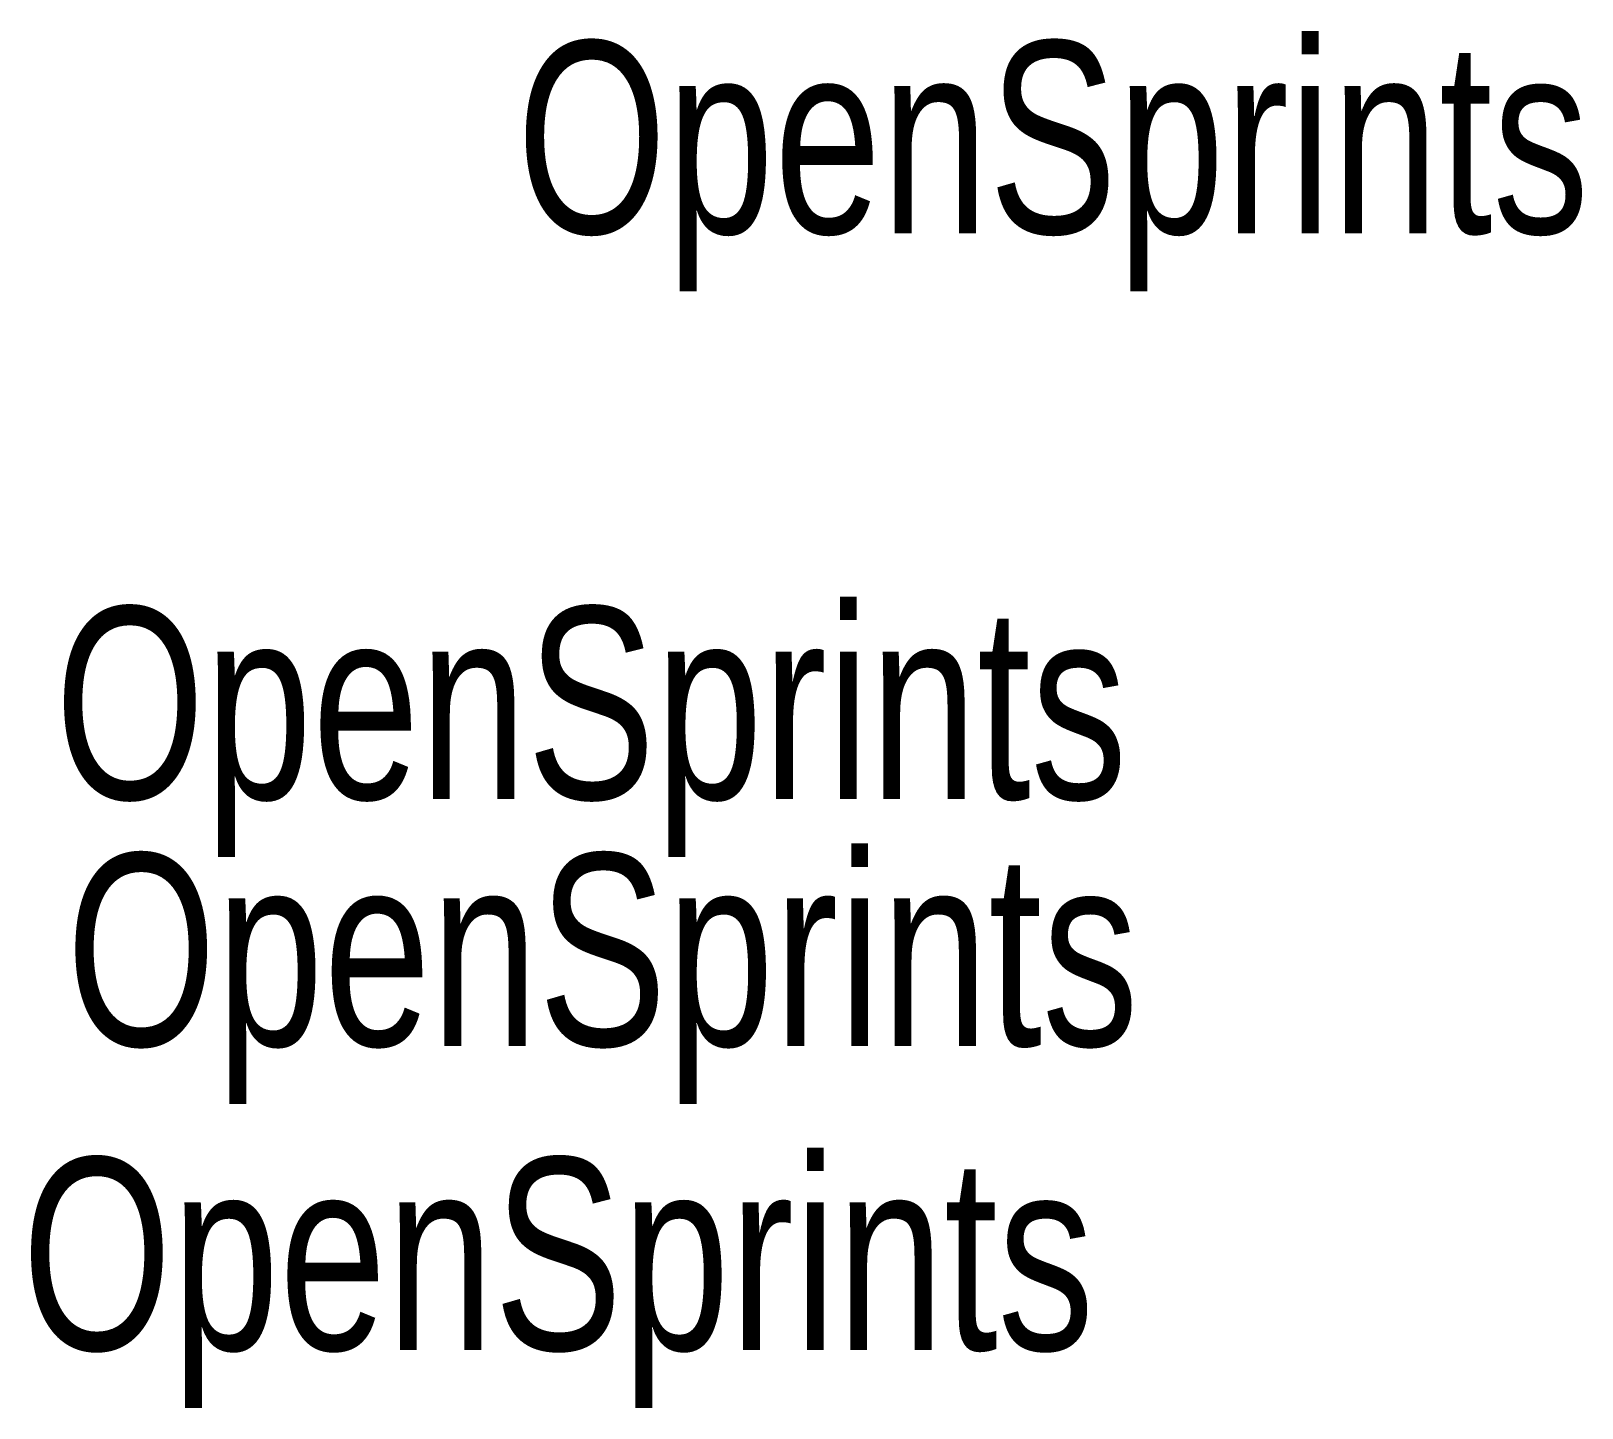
# Model space of a CAD drawing. Header units: inches. Extents: x 97.95 to 101.99, y 44.8 to 48.38.
import ezdxf

# ---------------------------------------------------------------- set-up
doc = ezdxf.new("R2010")
doc.units = ezdxf.units.IN
doc.layers.get('0').update_dxf_attribs({"linetype": 'CONTINUOUS', "lineweight": 0})
doc.styles.get("Standard").update_dxf_attribs({"font": 'txt', "width": 0.75})

msp = doc.modelspace()

# ---------------------------------------------------------------- texts
at = {"char_height": 0.5, "width": 100, "attachment_point": 1}
for insert in [(99.2172, 48.351), (98.0166, 46.8797), (98.0461, 46.238), (97.9308, 45.4469)]:
    msp.add_mtext('OpenSprints', dxfattribs=dict(at, insert=insert))

doc.saveas('drawing.dxf')
